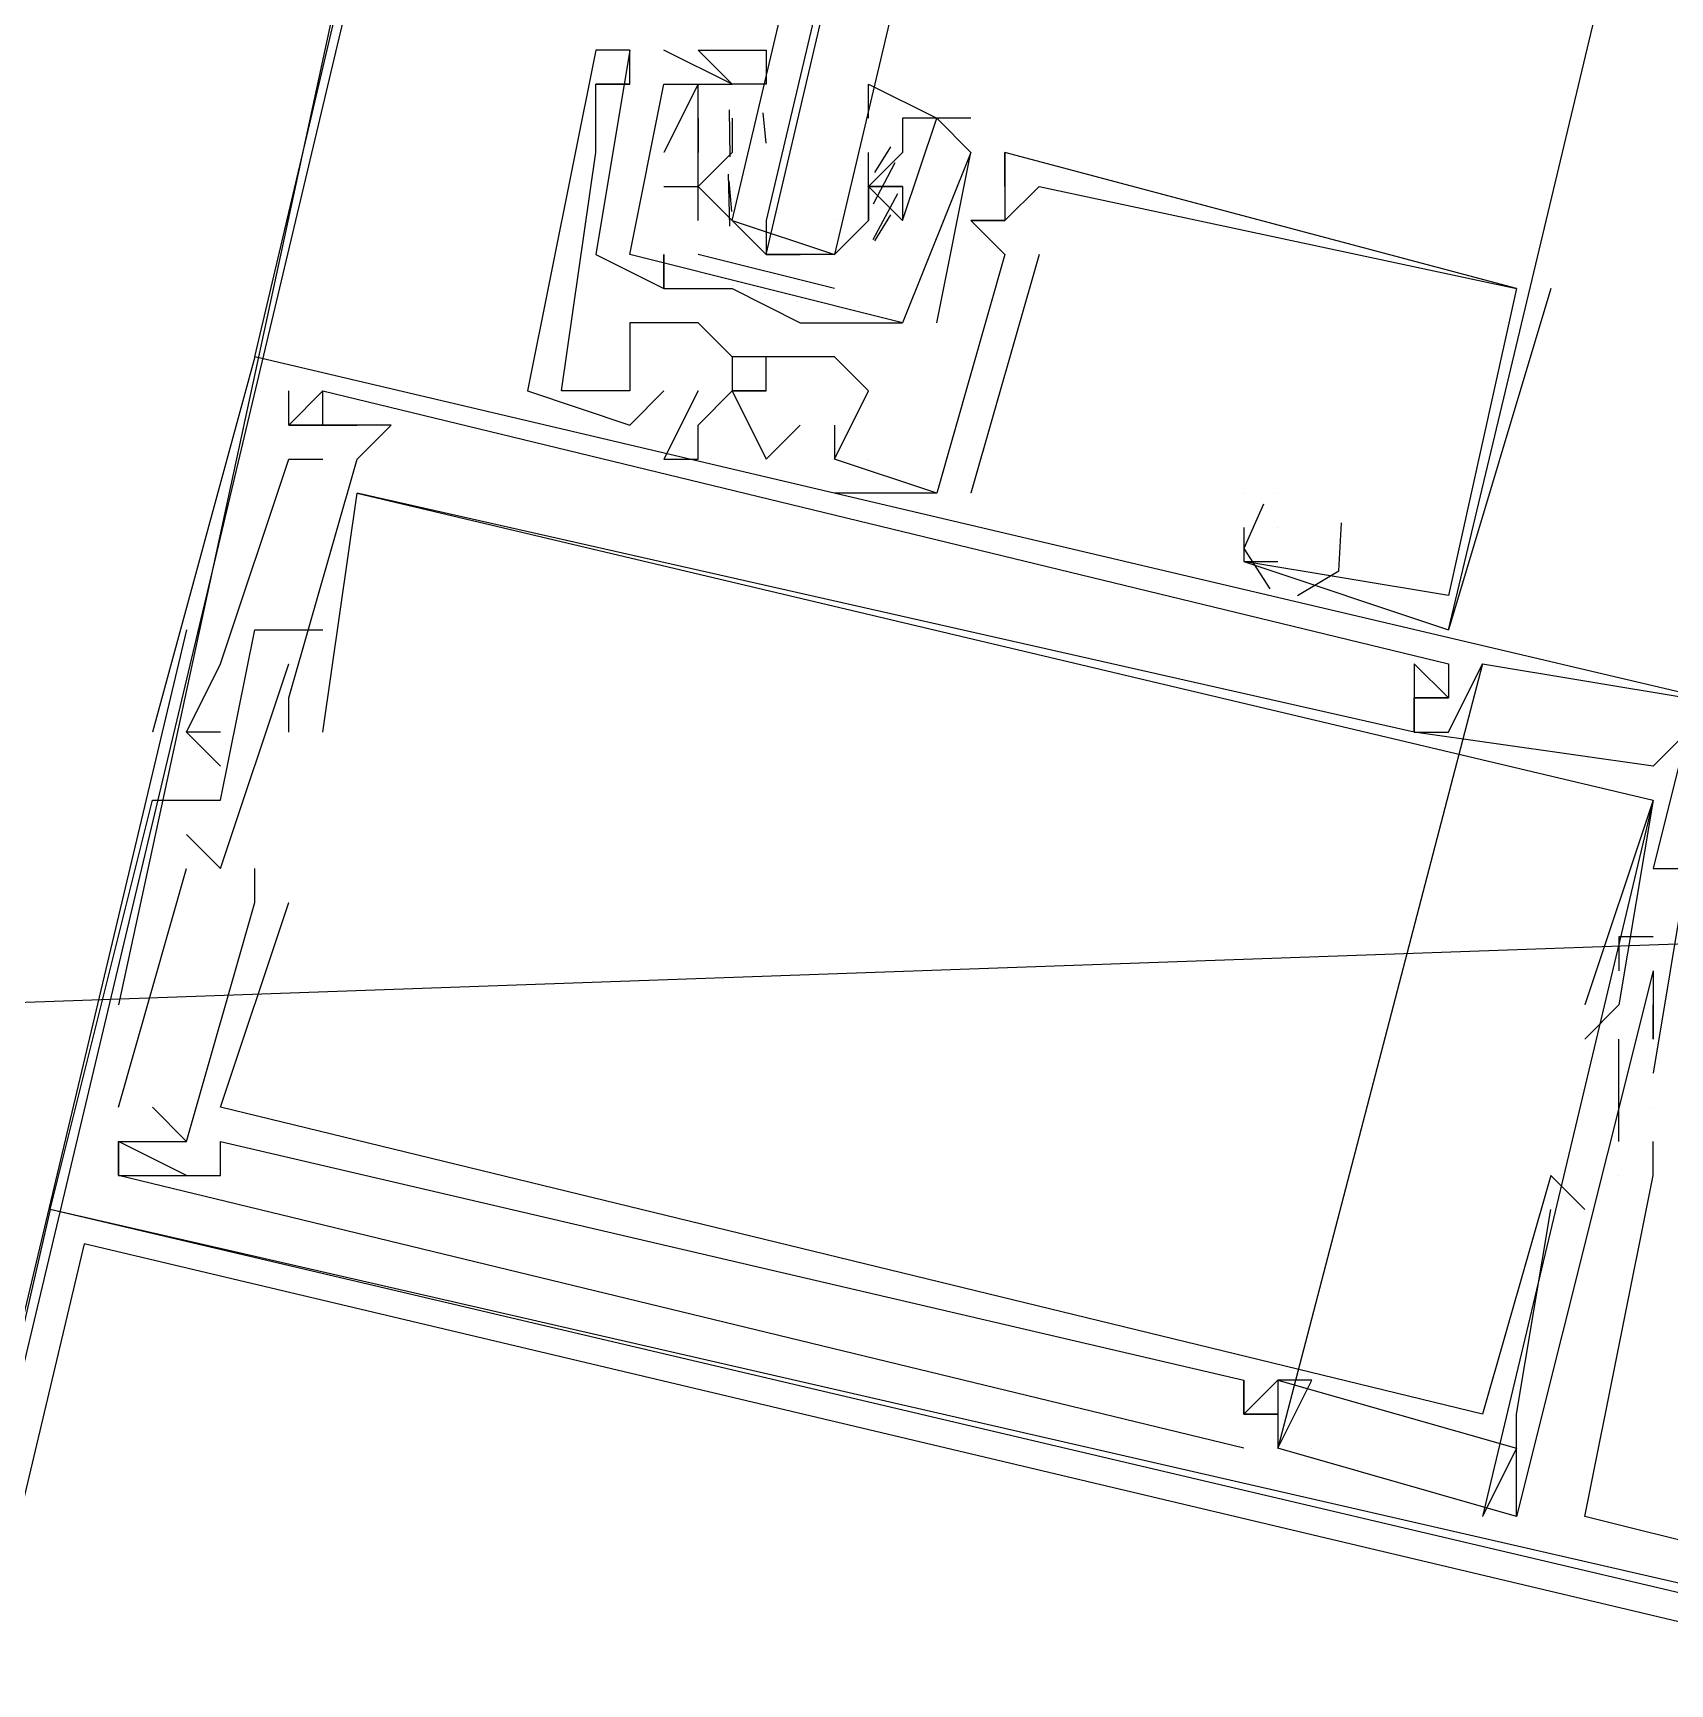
# Model space of a CAD drawing. Header units: feet. Extents: x -84 to 198, y -22 to 181.
# Drawn here: x 117.473 to 118.113, y 76.112 to 76.758 of the extents above; entities that cross this region are included whole.
import ezdxf

# ---------------------------------------------------------------- set-up
doc = ezdxf.new("R2010")
doc.units = ezdxf.units.FT
doc.layers.add('A-AREA-UNIDAD', color=30, linetype='CONTINUOUS')
doc.layers.add('A-LINEA', color=7, linetype='CONTINUOUS')

msp = doc.modelspace()

# ---------------------------------------------------------------- linework, layer by layer
at = {"layer": 'A-AREA-UNIDAD'}
msp.add_lwpolyline([(66.752, 88.3733), (101.088, 80.2133), (101.2, 80.6933), (102.208, 80.6933), (104.608, 80.0889), (104.672, 79.36), (117.312, 76.3733), (118.32, 76.4089), (118.48, 75.9289), (129.568, 73.3689), (129.68, 73.12), (130.56, 76.0889), (131.968, 79.2889), (133.76, 82.2933), (136.4, 85.5289)], dxfattribs=at)
at = {"layer": 'A-LINEA'}
for p, q in [((117.56, 76.6311), (119.2, 83.5778)), ((117.24, 75.2711), (117.76, 77.4578)), ((117.6133, 76.8711), (117.5067, 76.3778)), ((117.7067, 76.7511), (117.6933, 76.6711)), ((117.6933, 76.7511), (117.6933, 76.7511)), ((117.7067, 76.7511), (117.6933, 76.6711)), ((117.6933, 76.7511), (117.6933, 76.7511)), ((117.6933, 76.7511), (117.6933, 76.7511)), ((117.7067, 76.7511), (117.7067, 76.7511)), ((117.7067, 76.7511), (117.7067, 76.7511)), ((117.7067, 76.7511), (117.7067, 76.7511)), ((117.7067, 76.7511), (117.7067, 76.7511)), ((117.7067, 76.7511), (117.7067, 76.7511)), ((117.7467, 76.7378), (117.72, 76.7511)), ((117.72, 76.7511), (117.72, 76.7511)), ((117.7467, 76.7378), (117.72, 76.7511)), ((117.72, 76.7511), (117.72, 76.7511)), ((117.6933, 76.7378), (117.6933, 76.7378)), ((117.6933, 76.7378), (117.6933, 76.7378)), ((117.6933, 76.7378), (117.6933, 76.7378)), ((117.6933, 76.7378), (117.6933, 76.7378)), ((117.6933, 76.7378), (117.6933, 76.7378)), ((117.6933, 76.7378), (117.6933, 76.7378)), ((117.7067, 76.7378), (117.7067, 76.7378)), ((117.7067, 76.7378), (117.7067, 76.7378)), ((117.7067, 76.7378), (117.7067, 76.7378)), ((117.7067, 76.7378), (117.7067, 76.7378)), ((117.7067, 76.7378), (117.7067, 76.7378)), ((117.7067, 76.7378), (117.7067, 76.7378)), ((117.72, 76.7378), (117.72, 76.7378)), ((117.72, 76.7378), (117.72, 76.7378)), ((117.72, 76.7378), (117.72, 76.7378)), ((117.72, 76.7378), (117.72, 76.7378)), ((117.7333, 76.7378), (117.7333, 76.7378)), ((117.7333, 76.7378), (117.7333, 76.7378)), ((117.7467, 76.7378), (117.7467, 76.7378)), ((117.7467, 76.7378), (117.7467, 76.7378)), ((117.6933, 76.7244), (117.6933, 76.7244)), ((117.6933, 76.7244), (117.6933, 76.7244)), ((117.6933, 76.7244), (117.6933, 76.7244)), ((117.7333, 76.7244), (117.7333, 76.7244)), ((117.7333, 76.7244), (117.7333, 76.7244)), ((117.7333, 76.7244), (117.7333, 76.7244)), ((117.7333, 76.7244), (117.7333, 76.7244)), ((117.7459, 76.7094), (117.7456, 76.7277)), ((117.7467, 76.7244), (117.7467, 76.7244)), ((117.7467, 76.7244), (117.7467, 76.7111)), ((117.7467, 76.7244), (117.7467, 76.7244)), ((117.7599, 76.7147), (117.7588, 76.7265)), ((117.84, 76.7244), (117.8133, 76.7244)), ((117.8133, 76.7244), (117.8133, 76.7244)), ((117.84, 76.7244), (117.8133, 76.7244)), ((117.8133, 76.7244), (117.8133, 76.7244)), ((117.8267, 76.7244), (117.8267, 76.7244)), ((117.8267, 76.7244), (117.8267, 76.7244)), ((117.84, 76.7244), (117.84, 76.7244)), ((117.84, 76.7244), (117.84, 76.7244)), ((117.6933, 76.7111), (117.6933, 76.7111)), ((117.6933, 76.7111), (117.6933, 76.7111)), ((117.6933, 76.7111), (117.6933, 76.7111)), ((117.72, 76.7111), (117.72, 76.7111)), ((117.72, 76.7111), (117.72, 76.7111)), ((117.7333, 76.7111), (117.7333, 76.7111)), ((117.7333, 76.7111), (117.7333, 76.7111)), ((117.7333, 76.7111), (117.7333, 76.7111)), ((117.7333, 76.7111), (117.7333, 76.7111)), ((117.7333, 76.7111), (117.7333, 76.7111)), ((117.7333, 76.7111), (117.7333, 76.7111)), ((117.7467, 76.7111), (117.7467, 76.7111)), ((117.8, 76.7111), (117.8, 76.7111)), ((117.8, 76.6978), (117.8, 76.7111)), ((117.8, 76.7111), (117.8, 76.7111)), ((117.8, 76.7111), (117.8, 76.7111)), ((117.8085, 76.7133), (117.8023, 76.7032)), ((117.8133, 76.7111), (117.8133, 76.7111)), ((117.8133, 76.7111), (117.8133, 76.7111)), ((117.8267, 76.6444), (117.84, 76.7111)), ((117.8267, 76.6444), (117.84, 76.7111)), ((117.84, 76.7111), (117.84, 76.7111)), ((117.84, 76.7111), (117.84, 76.7111)), ((117.84, 76.7111), (117.84, 76.7111)), ((117.84, 76.7111), (117.84, 76.7111)), ((117.8533, 76.7111), (117.8533, 76.7111)), ((117.8533, 76.7111), (117.8533, 76.7111)), ((117.8533, 76.7111), (117.8533, 76.7111)), ((117.8533, 76.7111), (117.8533, 76.7111)), ((117.8533, 76.7111), (117.8533, 76.7111)), ((117.8533, 76.7111), (117.8533, 76.7111)), ((117.8103, 76.707), (117.8018, 76.6908)), ((117.72, 76.6978), (117.7333, 76.6978)), ((117.72, 76.6978), (117.72, 76.6978)), ((117.72, 76.6978), (117.7333, 76.6978)), ((117.72, 76.6978), (117.72, 76.6978)), ((117.7333, 76.6978), (117.7333, 76.6978)), ((117.7333, 76.6978), (117.7333, 76.6978)), ((117.7458, 76.6822), (117.7452, 76.7026)), ((117.7465, 76.688), (117.7455, 76.6999)), ((117.7467, 76.6978), (117.7467, 76.6978)), ((117.8, 76.6978), (117.8, 76.6978)), ((117.8, 76.6978), (117.8, 76.6978)), ((117.8, 76.6978), (117.8, 76.6978)), ((117.8, 76.6978), (117.8, 76.6978)), ((117.8133, 76.6978), (117.8133, 76.6978)), ((117.8133, 76.6978), (117.8133, 76.6978)), ((117.8533, 76.6978), (117.8533, 76.6978)), ((117.8533, 76.6978), (117.8533, 76.6978)), ((117.8533, 76.6978), (117.8533, 76.6978)), ((117.8667, 76.6978), (117.8667, 76.6978)), ((117.8667, 76.6978), (117.8667, 76.6978)), ((117.8667, 76.6978), (117.8667, 76.6978)), ((117.8113, 76.6949), (117.8017, 76.6769)), ((117.7467, 76.6844), (117.7467, 76.6844)), ((117.7867, 76.6844), (117.7867, 76.6844)), ((117.8, 76.6844), (117.8, 76.6844)), ((117.8, 76.6844), (117.8, 76.6844)), ((117.8085, 76.6867), (117.8023, 76.6765)), ((117.8133, 76.6844), (117.8133, 76.6844)), ((117.8133, 76.6844), (117.8133, 76.6844)), ((117.8133, 76.6844), (117.8133, 76.6844)), ((117.8133, 76.6844), (117.8133, 76.6844)), ((117.84, 76.6844), (117.84, 76.6844)), ((117.84, 76.6844), (117.84, 76.6844)), ((117.84, 76.6844), (117.84, 76.6844)), ((117.84, 76.6844), (117.84, 76.6844)), ((117.84, 76.6844), (117.84, 76.6844)), ((117.84, 76.6844), (117.84, 76.6844)), ((117.8533, 76.6844), (117.8533, 76.6844)), ((117.8533, 76.6844), (117.8533, 76.6844)), ((117.8533, 76.6844), (117.8533, 76.6844)), ((117.8533, 76.6844), (117.8533, 76.6844)), ((117.8533, 76.6844), (117.8533, 76.6844)), ((117.8533, 76.6844), (117.8533, 76.6844)), ((117.8533, 76.6844), (117.8533, 76.6844)), ((117.8533, 76.6844), (117.8533, 76.6844)), ((117.8533, 76.6844), (117.8533, 76.6844)), ((117.6933, 76.6711), (117.6933, 76.6711)), ((117.6933, 76.6711), (117.6933, 76.6711)), ((117.7067, 76.6711), (117.7067, 76.6711)), ((117.7067, 76.6711), (117.7067, 76.6711)), ((117.7067, 76.6711), (117.7067, 76.6711)), ((117.7067, 76.6711), (117.7067, 76.6711)), ((117.72, 76.6711), (117.72, 76.6711)), ((117.72, 76.6711), (117.72, 76.6711)), ((117.7867, 76.6578), (117.7333, 76.6711)), ((117.76, 76.6711), (117.7733, 76.6711)), ((117.8667, 76.6711), (117.84, 76.5778)), ((117.8667, 76.6711), (117.84, 76.5778)), ((117.8667, 76.6711), (117.84, 76.5778)), ((117.8533, 76.6711), (117.8533, 76.6711)), ((117.8533, 76.6711), (117.8533, 76.6711)), ((117.8533, 76.6711), (117.8533, 76.6711)), ((117.8533, 76.6711), (117.8533, 76.6711)), ((117.8533, 76.6711), (117.8533, 76.6711)), ((117.8533, 76.6711), (117.8533, 76.6711)), ((117.8667, 76.6711), (117.8667, 76.6711)), ((117.8667, 76.6711), (117.8667, 76.6711)), ((117.8667, 76.6711), (117.8667, 76.6711)), ((117.72, 76.6578), (117.72, 76.6578)), ((117.72, 76.6578), (117.72, 76.6578)), ((117.72, 76.6578), (117.72, 76.6578)), ((117.72, 76.6578), (117.72, 76.6578)), ((117.7333, 76.6578), (117.7333, 76.6578)), ((117.7333, 76.6578), (117.7333, 76.6578)), ((117.7467, 76.6578), (117.7467, 76.6578)), ((117.7467, 76.6578), (117.7467, 76.6578)), ((118.0667, 76.6578), (118.0267, 76.5244)), ((118.0667, 76.6578), (118.0267, 76.5244)), ((118.0667, 76.6578), (118.0267, 76.5244)), ((118.0533, 76.6578), (118.0533, 76.6578)), ((118.0533, 76.6578), (118.0533, 76.6578)), ((118.0533, 76.6578), (118.0533, 76.6578)), ((118.0533, 76.6578), (118.0533, 76.6578)), ((118.0533, 76.6578), (118.0533, 76.6578)), ((118.0533, 76.6578), (118.0533, 76.6578)), ((118.0667, 76.6578), (118.0667, 76.6578)), ((118.0667, 76.6578), (118.0667, 76.6578)), ((118.0667, 76.6578), (118.0667, 76.6578)), ((117.7067, 76.6444), (117.7067, 76.6444)), ((117.7067, 76.6444), (117.7067, 76.6444)), ((117.7067, 76.6444), (117.7067, 76.6444)), ((117.72, 76.6444), (117.72, 76.6444)), ((117.72, 76.6444), (117.72, 76.6444)), ((117.72, 76.6444), (117.72, 76.6444)), ((117.7333, 76.6444), (117.7333, 76.6444)), ((117.7333, 76.6444), (117.7333, 76.6444)), ((117.7333, 76.6444), (117.7333, 76.6444)), ((117.7733, 76.6444), (117.7733, 76.6444)), ((117.7733, 76.6444), (117.7733, 76.6444)), ((117.8, 76.6444), (117.8, 76.6444)), ((117.8, 76.6444), (117.8, 76.6444)), ((117.8133, 76.6444), (117.8133, 76.6444)), ((117.8133, 76.6444), (117.8133, 76.6444)), ((117.8267, 76.6444), (117.8267, 76.6444)), ((117.8267, 76.6444), (117.8267, 76.6444)), ((117.56, 76.6311), (117.56, 76.6311)), ((117.56, 76.6311), (117.56, 76.6311)), ((117.56, 76.6311), (117.56, 76.6311)), ((117.7467, 76.6311), (117.7467, 76.6311)), ((117.7467, 76.6311), (117.7467, 76.6311)), ((117.7467, 76.6311), (117.7467, 76.6311)), ((117.76, 76.6311), (117.76, 76.6311)), ((117.76, 76.6311), (117.76, 76.6311)), ((117.76, 76.6311), (117.76, 76.6311)), ((117.7733, 76.6311), (117.7733, 76.6311)), ((117.7733, 76.6311), (117.7733, 76.6311)), ((117.7733, 76.6311), (117.7733, 76.6311)), ((117.7867, 76.6311), (117.7867, 76.6311)), ((117.7867, 76.6311), (117.7867, 76.6311)), ((117.7867, 76.6311), (117.7867, 76.6311)), ((117.5867, 76.6178), (117.5867, 76.6178)), ((117.5867, 76.6178), (117.5867, 76.6178)), ((117.5867, 76.6178), (117.5867, 76.6178)), ((117.5867, 76.6178), (117.5867, 76.6178)), ((117.5867, 76.6178), (117.5867, 76.6178)), ((117.5867, 76.6178), (117.5867, 76.6178)), ((117.6667, 76.6178), (117.6667, 76.6178)), ((117.6667, 76.6178), (117.6667, 76.6178)), ((117.6667, 76.6178), (117.6667, 76.6178)), ((117.68, 76.6178), (117.68, 76.6178)), ((117.68, 76.6178), (117.68, 76.6178)), ((117.68, 76.6178), (117.68, 76.6178)), ((117.7067, 76.6178), (117.7067, 76.6178)), ((117.7067, 76.6178), (117.7067, 76.6178)), ((117.7067, 76.6178), (117.7067, 76.6178)), ((117.7067, 76.6178), (117.7067, 76.6178)), ((117.7067, 76.6178), (117.7067, 76.6178)), ((117.7067, 76.6178), (117.7067, 76.6178)), ((117.72, 76.6178), (117.72, 76.6178)), ((117.72, 76.6178), (117.72, 76.6178)), ((117.72, 76.6178), (117.72, 76.6178)), ((117.7333, 76.6178), (117.7333, 76.6178)), ((117.7333, 76.6178), (117.7333, 76.6178)), ((117.7333, 76.6178), (117.7333, 76.6178)), ((117.7467, 76.6178), (117.7467, 76.6178)), ((117.7467, 76.6178), (117.7467, 76.6178)), ((117.7467, 76.6178), (117.7467, 76.6178)), ((117.8, 76.6178), (117.8, 76.6178)), ((117.8, 76.6178), (117.8, 76.6178)), ((117.8, 76.6178), (117.8, 76.6178)), ((117.5733, 76.6044), (117.5733, 76.6044)), ((117.5733, 76.6044), (117.5733, 76.6044)), ((117.5733, 76.6044), (117.5733, 76.6044)), ((117.5733, 76.6044), (117.5733, 76.6044)), ((117.5733, 76.6044), (117.5733, 76.6044)), ((117.5733, 76.6044), (117.5733, 76.6044)), ((117.5867, 76.6044), (117.5867, 76.6044)), ((117.5867, 76.6044), (117.5867, 76.6044)), ((117.5867, 76.6044), (117.5867, 76.6044)), ((117.5867, 76.6044), (117.5867, 76.6044)), ((117.5867, 76.6044), (117.5867, 76.6044)), ((117.5867, 76.6044), (117.5867, 76.6044)), ((117.6, 76.6044), (117.6, 76.6044)), ((117.6, 76.6044), (117.6, 76.6044)), ((117.6, 76.6044), (117.6, 76.6044)), ((117.6133, 76.6044), (117.6133, 76.6044)), ((117.6133, 76.6044), (117.6133, 76.6044)), ((117.6133, 76.6044), (117.6133, 76.6044)), ((117.7067, 76.6044), (117.7067, 76.6044)), ((117.7067, 76.6044), (117.7067, 76.6044)), ((117.7067, 76.6044), (117.7067, 76.6044)), ((117.7333, 76.6044), (117.7333, 76.6044)), ((117.7333, 76.6044), (117.7333, 76.6044)), ((117.7333, 76.6044), (117.7333, 76.6044)), ((117.7733, 76.6044), (117.7733, 76.6044)), ((117.7733, 76.6044), (117.7733, 76.6044)), ((117.7733, 76.6044), (117.7733, 76.6044)), ((117.7867, 76.6044), (117.7867, 76.6044)), ((117.7867, 76.6044), (117.7867, 76.6044)), ((117.7867, 76.6044), (117.7867, 76.6044)), ((117.5733, 76.5911), (117.5733, 76.5911)), ((117.5733, 76.5911), (117.5733, 76.5911)), ((117.5733, 76.5911), (117.5733, 76.5911)), ((117.5867, 76.5911), (117.5867, 76.5911)), ((117.5867, 76.5911), (117.5867, 76.5911)), ((117.5867, 76.5911), (117.5867, 76.5911)), ((117.6, 76.5911), (117.6, 76.5911)), ((117.6, 76.5911), (117.6, 76.5911)), ((117.6, 76.5911), (117.6, 76.5911)), ((117.6, 76.5911), (117.6, 76.5911)), ((117.6, 76.5911), (117.6, 76.5911)), ((117.6, 76.5911), (117.6, 76.5911)), ((117.72, 76.5911), (117.72, 76.5911)), ((117.72, 76.5911), (117.72, 76.5911)), ((117.72, 76.5911), (117.72, 76.5911)), ((117.7333, 76.5911), (117.7333, 76.5911)), ((117.7333, 76.5911), (117.7333, 76.5911)), ((117.7333, 76.5911), (117.7333, 76.5911)), ((117.76, 76.5911), (117.76, 76.5911)), ((117.76, 76.5911), (117.76, 76.5911)), ((117.76, 76.5911), (117.76, 76.5911)), ((117.7867, 76.5911), (117.7867, 76.5911)), ((117.7867, 76.5911), (117.7867, 76.5911)), ((117.7867, 76.5911), (117.7867, 76.5911)), ((117.7867, 76.5911), (117.7867, 76.5911)), ((117.7867, 76.5911), (117.7867, 76.5911)), ((117.7867, 76.5911), (117.7867, 76.5911)), ((117.8, 76.5911), (117.8, 76.5911)), ((117.8, 76.5911), (117.8, 76.5911)), ((117.8, 76.5911), (117.8, 76.5911)), ((117.6, 76.5778), (117.6, 76.5778)), ((117.6, 76.5778), (117.6, 76.5778)), ((117.6, 76.5778), (117.6, 76.5778)), ((117.6, 76.5778), (117.6, 76.5778)), ((117.6, 76.5778), (117.6, 76.5778)), ((117.6, 76.5778), (117.6, 76.5778)), ((117.7867, 76.5778), (117.7867, 76.5778)), ((117.7867, 76.5778), (117.7867, 76.5778)), ((117.7867, 76.5778), (117.7867, 76.5778)), ((117.8267, 76.5778), (117.8267, 76.5778)), ((117.8267, 76.5778), (117.8267, 76.5778)), ((117.8267, 76.5778), (117.8267, 76.5778)), ((117.8267, 76.5778), (117.8267, 76.5778)), ((117.8267, 76.5778), (117.8267, 76.5778)), ((117.8267, 76.5778), (117.8267, 76.5778)), ((117.84, 76.5778), (117.84, 76.5778)), ((117.84, 76.5778), (117.84, 76.5778)), ((117.84, 76.5778), (117.84, 76.5778)), ((117.9467, 76.5778), (117.9467, 76.5778)), ((117.9467, 76.5778), (117.9467, 76.5778)), ((117.9467, 76.5778), (117.9467, 76.5778)), ((117.9467, 76.5778), (117.9467, 76.5778)), ((117.9467, 76.5778), (117.9467, 76.5778)), ((117.9467, 76.5778), (117.9467, 76.5778)), ((117.96, 76.5778), (117.96, 76.5778)), ((117.96, 76.5778), (117.96, 76.5778)), ((117.96, 76.5778), (117.96, 76.5778)), ((117.96, 76.5778), (117.96, 76.5778)), ((117.96, 76.5778), (117.96, 76.5778)), ((117.96, 76.5778), (117.96, 76.5778)), ((117.9467, 76.5644), (117.9467, 76.5644)), ((117.9467, 76.5644), (117.9467, 76.5644)), ((117.9467, 76.5644), (117.9467, 76.5644)), ((117.96, 76.5644), (117.96, 76.5644)), ((117.96, 76.5644), (117.96, 76.5644)), ((117.96, 76.5644), (117.96, 76.5644)), ((117.9467, 76.5511), (117.9467, 76.5511)), ((117.9467, 76.5511), (117.9467, 76.5511)), ((117.9467, 76.5511), (117.9467, 76.5511)), ((117.9467, 76.5511), (117.9467, 76.5511)), ((117.9467, 76.5511), (117.9467, 76.5511)), ((117.9467, 76.5511), (117.9467, 76.5511)), ((117.96, 76.5511), (117.96, 76.5511)), ((117.96, 76.5511), (117.96, 76.5511)), ((117.96, 76.5511), (117.96, 76.5511)), ((118.0267, 76.5378), (118.0267, 76.5378)), ((118.0267, 76.5378), (118.0267, 76.5378)), ((118.0267, 76.5378), (118.0267, 76.5378)), ((118.0267, 76.5378), (118.0267, 76.5378)), ((118.0267, 76.5378), (118.0267, 76.5378)), ((118.0267, 76.5378), (118.0267, 76.5378)), ((117.5333, 76.5244), (117.0133, 74.3378)), ((117.56, 76.5244), (117.56, 76.5244)), ((117.56, 76.5244), (117.56, 76.5244)), ((117.56, 76.5244), (117.56, 76.5244)), ((117.5733, 76.5244), (117.5733, 76.5244)), ((117.5733, 76.5244), (117.5733, 76.5244)), ((117.5733, 76.5244), (117.5733, 76.5244)), ((117.5733, 76.5244), (117.5733, 76.5244)), ((117.5733, 76.5244), (117.5733, 76.5244)), ((117.5733, 76.5244), (117.5733, 76.5244)), ((117.5867, 76.5244), (117.5867, 76.5244)), ((117.5867, 76.5244), (117.5867, 76.5244)), ((117.5867, 76.5244), (117.5867, 76.5244)), ((118.0267, 76.5244), (118.0267, 76.5244)), ((118.0267, 76.5244), (118.0267, 76.5244)), ((118.0267, 76.5244), (118.0267, 76.5244)), ((118.0267, 76.5244), (118.0267, 76.5244)), ((118.0267, 76.5244), (118.0267, 76.5244)), ((118.0267, 76.5244), (118.0267, 76.5244)), ((117.5467, 76.5111), (117.5467, 76.5111)), ((117.5467, 76.5111), (117.5467, 76.5111)), ((117.5467, 76.5111), (117.5467, 76.5111)), ((117.5733, 76.5111), (117.5733, 76.5111)), ((117.5733, 76.5111), (117.5733, 76.5111)), ((117.5733, 76.5111), (117.5733, 76.5111)), ((118.04, 76.5111), (117.96, 76.2044)), ((118.04, 76.5111), (117.96, 76.2044)), ((118.04, 76.5111), (117.96, 76.2044)), ((118.0133, 76.5111), (118.0133, 76.5111)), ((118.0133, 76.5111), (118.0133, 76.5111)), ((118.0133, 76.5111), (118.0133, 76.5111)), ((118.0267, 76.5111), (118.0267, 76.5111)), ((118.0267, 76.5111), (118.0267, 76.5111)), ((118.0267, 76.5111), (118.0267, 76.5111)), ((118.04, 76.5111), (118.04, 76.5111)), ((118.04, 76.5111), (118.04, 76.5111)), ((118.04, 76.5111), (118.04, 76.5111)), ((117.5733, 76.4978), (117.5733, 76.4978)), ((117.5733, 76.4978), (117.5733, 76.4978)), ((117.5733, 76.4978), (117.5733, 76.4978)), ((118.0133, 76.4978), (118.0133, 76.4978)), ((118.0133, 76.4978), (118.0133, 76.4978)), ((118.0133, 76.4978), (118.0133, 76.4978)), ((118.0133, 76.4978), (118.0133, 76.4978)), ((118.0133, 76.4978), (118.0133, 76.4978)), ((118.0133, 76.4978), (118.0133, 76.4978)), ((118.0267, 76.4978), (118.0267, 76.4978)), ((118.0267, 76.4978), (118.0267, 76.4978)), ((118.0267, 76.4978), (118.0267, 76.4978)), ((118.0267, 76.4978), (118.0267, 76.4978)), ((118.0267, 76.4978), (118.0267, 76.4978)), ((118.0267, 76.4978), (118.0267, 76.4978)), ((117.52, 76.4844), (117.52, 76.4844)), ((117.52, 76.4844), (117.52, 76.4844)), ((117.52, 76.4844), (117.52, 76.4844)), ((117.5333, 76.4844), (117.5467, 76.4711)), ((117.5333, 76.4844), (117.5333, 76.4844)), ((117.5333, 76.4844), (117.5333, 76.4844)), ((117.5333, 76.4844), (117.5467, 76.4711)), ((117.5333, 76.4844), (117.5333, 76.4844)), ((117.5333, 76.4844), (117.5333, 76.4844)), ((117.5333, 76.4844), (117.5467, 76.4711)), ((117.5333, 76.4844), (117.5333, 76.4844)), ((117.5333, 76.4844), (117.5333, 76.4844)), ((117.5467, 76.4844), (117.5467, 76.4844)), ((117.5467, 76.4844), (117.5467, 76.4844)), ((117.5467, 76.4844), (117.5467, 76.4844)), ((117.5733, 76.4844), (117.5733, 76.4844)), ((117.5733, 76.4844), (117.5733, 76.4844)), ((117.5733, 76.4844), (117.5733, 76.4844)), ((117.5867, 76.4844), (117.5867, 76.4844)), ((117.5867, 76.4844), (117.5867, 76.4844)), ((117.5867, 76.4844), (117.5867, 76.4844)), ((118.0133, 76.4844), (118.0133, 76.4844)), ((118.0133, 76.4844), (118.0133, 76.4844)), ((118.0133, 76.4844), (118.0133, 76.4844)), ((118.0133, 76.4844), (118.0133, 76.4844)), ((118.0133, 76.4844), (118.0133, 76.4844)), ((118.0133, 76.4844), (118.0133, 76.4844)), ((118.0133, 76.4844), (118.0133, 76.4844)), ((118.0133, 76.4844), (118.0133, 76.4844)), ((118.0133, 76.4844), (118.0133, 76.4844)), ((118.0267, 76.4844), (118.0267, 76.4844)), ((118.0267, 76.4844), (118.0267, 76.4844)), ((118.0267, 76.4844), (118.0267, 76.4844)), ((117.5467, 76.4711), (117.5467, 76.4711)), ((117.5467, 76.4711), (117.5467, 76.4711)), ((117.5467, 76.4711), (117.5467, 76.4711)), ((118.1067, 76.4711), (118.1067, 76.4711)), ((118.1067, 76.4711), (118.1067, 76.4711)), ((118.1067, 76.4711), (118.1067, 76.4711)), ((117.52, 76.4578), (117.52, 76.4578)), ((117.52, 76.4578), (117.52, 76.4578)), ((117.52, 76.4578), (117.52, 76.4578)), ((117.5467, 76.4578), (117.5467, 76.4578)), ((117.5467, 76.4578), (117.5467, 76.4578)), ((117.5467, 76.4578), (117.5467, 76.4578)), ((118.1067, 76.4578), (118.04, 76.1778)), ((118.1067, 76.4578), (118.04, 76.1778)), ((118.1067, 76.4578), (118.04, 76.1778)), ((118.1067, 76.4578), (118.1067, 76.4578)), ((118.1067, 76.4578), (118.1067, 76.4578)), ((118.1067, 76.4578), (118.1067, 76.4578)), ((118.1067, 76.4578), (118.1067, 76.4578)), ((118.1067, 76.4578), (118.1067, 76.4578)), ((118.1067, 76.4578), (118.1067, 76.4578)), ((117.5333, 76.4444), (117.5333, 76.4444)), ((117.5333, 76.4444), (117.5333, 76.4444)), ((117.5333, 76.4444), (117.5333, 76.4444)), ((117.5067, 76.3378), (117.5333, 76.4311)), ((117.5067, 76.3378), (117.5333, 76.4311)), ((117.5067, 76.3378), (117.5333, 76.4311)), ((117.5333, 76.4311), (117.5333, 76.4311)), ((117.5333, 76.4311), (117.5333, 76.4311)), ((117.5333, 76.4311), (117.5333, 76.4311)), ((117.5467, 76.4311), (117.5467, 76.4311)), ((117.5467, 76.4311), (117.5467, 76.4311)), ((117.5467, 76.4311), (117.5467, 76.4311)), ((117.56, 76.4311), (117.56, 76.4311)), ((117.56, 76.4311), (117.56, 76.4311)), ((117.56, 76.4311), (117.56, 76.4311)), ((118.12, 76.4311), (118.1067, 76.3511)), ((118.1067, 76.4311), (118.1067, 76.4311)), ((118.12, 76.4311), (118.1067, 76.3511)), ((118.1067, 76.4311), (118.1067, 76.4311)), ((118.12, 76.4311), (118.1067, 76.3511)), ((118.1067, 76.4311), (118.1067, 76.4311)), ((117.56, 76.4178), (117.56, 76.4178)), ((117.56, 76.4178), (117.56, 76.4178)), ((117.56, 76.4178), (117.56, 76.4178)), ((117.5733, 76.4178), (117.5733, 76.4178)), ((117.5733, 76.4178), (117.5733, 76.4178)), ((117.5733, 76.4178), (117.5733, 76.4178)), ((118.0933, 76.4044), (118.0933, 76.4044)), ((118.0933, 76.4044), (118.0933, 76.4044)), ((118.0933, 76.4044), (118.0933, 76.4044)), ((118.1067, 76.4044), (118.1067, 76.4044)), ((118.1067, 76.4044), (118.1067, 76.4044)), ((118.1067, 76.4044), (118.1067, 76.4044)), ((118.0933, 76.3911), (118.0933, 76.3911)), ((118.0933, 76.3911), (118.0933, 76.3911)), ((118.0933, 76.3911), (118.0933, 76.3911)), ((118.1067, 76.3911), (118.1067, 76.3911)), ((118.1067, 76.3911), (118.1067, 76.3911)), ((118.1067, 76.3911), (118.1067, 76.3911)), ((118.1067, 76.3911), (118.1067, 76.3911)), ((118.1067, 76.3911), (118.1067, 76.3911)), ((118.1067, 76.3911), (118.1067, 76.3911)), ((118.1067, 76.3911), (118.1067, 76.3911)), ((118.1067, 76.3911), (118.1067, 76.3911)), ((118.1067, 76.3911), (118.1067, 76.3911)), ((118.08, 76.3778), (118.08, 76.3778)), ((118.08, 76.3778), (118.08, 76.3778)), ((118.08, 76.3778), (118.08, 76.3778)), ((118.0933, 76.3778), (118.0933, 76.3778)), ((118.0933, 76.3778), (118.0933, 76.3778)), ((118.0933, 76.3778), (118.0933, 76.3778)), ((118.1067, 76.3778), (118.1067, 76.3778)), ((118.1067, 76.3778), (118.1067, 76.3778)), ((118.1067, 76.3778), (118.1067, 76.3778)), ((118.08, 76.3644), (118.08, 76.3644)), ((118.08, 76.3644), (118.08, 76.3644)), ((118.08, 76.3644), (118.08, 76.3644)), ((118.0933, 76.3244), (118.0933, 76.3644)), ((118.0933, 76.3644), (118.0933, 76.3644)), ((118.0933, 76.3244), (118.0933, 76.3644)), ((118.0933, 76.3644), (118.0933, 76.3644)), ((118.0933, 76.3244), (118.0933, 76.3644)), ((118.0933, 76.3644), (118.0933, 76.3644)), ((118.1067, 76.3644), (118.1067, 76.3644)), ((118.1067, 76.3644), (118.1067, 76.3644)), ((118.1067, 76.3644), (118.1067, 76.3644)), ((118.1067, 76.3644), (118.1067, 76.3644)), ((118.1067, 76.3644), (118.1067, 76.3644)), ((118.1067, 76.3644), (118.1067, 76.3644)), ((118.1067, 76.3511), (118.1067, 76.3511)), ((118.1067, 76.3511), (118.1067, 76.3511)), ((118.1067, 76.3511), (118.1067, 76.3511)), ((117.5067, 76.3378), (117.5067, 76.3378)), ((117.5067, 76.3378), (117.5067, 76.3378)), ((117.5067, 76.3378), (117.5067, 76.3378)), ((117.52, 76.3378), (117.52, 76.3378)), ((117.52, 76.3378), (117.52, 76.3378)), ((117.52, 76.3378), (117.52, 76.3378)), ((117.5467, 76.3378), (117.5467, 76.3378)), ((117.5467, 76.3378), (117.5467, 76.3378)), ((117.5467, 76.3378), (117.5467, 76.3378)), ((118.1067, 76.3378), (118.1067, 76.3378)), ((118.1067, 76.3378), (118.1067, 76.3378)), ((118.1067, 76.3378), (118.1067, 76.3378)), ((118.1067, 76.3378), (118.1067, 76.3378)), ((118.1067, 76.3378), (118.1067, 76.3378)), ((118.1067, 76.3378), (118.1067, 76.3378)), ((117.5067, 76.3244), (117.5067, 76.3244)), ((117.5067, 76.3244), (117.5067, 76.3244)), ((117.5067, 76.3244), (117.5067, 76.3244)), ((117.5067, 76.3244), (117.5067, 76.3244)), ((117.5067, 76.3244), (117.5067, 76.3244)), ((117.5067, 76.3244), (117.5067, 76.3244)), ((117.5333, 76.3244), (117.5333, 76.3244)), ((117.5333, 76.3244), (117.5333, 76.3244)), ((117.5333, 76.3244), (117.5333, 76.3244)), ((117.5333, 76.3244), (117.5333, 76.3244)), ((117.5333, 76.3244), (117.5333, 76.3244)), ((117.5333, 76.3244), (117.5333, 76.3244)), ((117.5467, 76.3244), (117.5467, 76.3244)), ((117.5467, 76.3244), (117.5467, 76.3244)), ((117.5467, 76.3244), (117.5467, 76.3244)), ((118.0933, 76.3244), (118.0933, 76.3244)), ((118.0933, 76.3244), (118.0933, 76.3244)), ((118.0933, 76.3244), (118.0933, 76.3244)), ((118.1067, 76.3244), (118.1067, 76.3244)), ((118.1067, 76.3244), (118.1067, 76.3244)), ((118.1067, 76.3244), (118.1067, 76.3244)), ((117.5067, 76.3111), (117.5067, 76.3111)), ((117.5067, 76.3111), (117.5067, 76.3111)), ((117.5067, 76.3111), (117.5067, 76.3111)), ((117.5067, 76.3111), (117.5067, 76.3111)), ((117.5067, 76.3111), (117.5067, 76.3111)), ((117.5067, 76.3111), (117.5067, 76.3111)), ((117.52, 76.3111), (117.52, 76.3111)), ((117.52, 76.3111), (117.52, 76.3111)), ((117.52, 76.3111), (117.52, 76.3111)), ((117.5333, 76.3111), (117.5333, 76.3111)), ((117.5333, 76.3111), (117.5333, 76.3111)), ((117.5333, 76.3111), (117.5333, 76.3111)), ((117.5467, 76.3111), (117.5467, 76.3111)), ((117.5467, 76.3111), (117.5467, 76.3111)), ((117.5467, 76.3111), (117.5467, 76.3111)), ((118.0667, 76.3111), (118.0667, 76.3111)), ((118.0667, 76.3111), (118.0667, 76.3111)), ((118.0667, 76.3111), (118.0667, 76.3111)), ((118.0933, 76.3111), (118.0933, 76.3111)), ((118.0933, 76.3111), (118.0933, 76.3111)), ((118.0933, 76.3111), (118.0933, 76.3111)), ((118.0933, 76.3111), (118.0933, 76.3111)), ((118.0933, 76.3111), (118.0933, 76.3111)), ((118.0933, 76.3111), (118.0933, 76.3111)), ((118.1067, 76.3111), (118.1067, 76.3111)), ((118.1067, 76.3111), (118.1067, 76.3111)), ((118.1067, 76.3111), (118.1067, 76.3111)), ((118.1067, 76.3111), (118.1067, 76.3111)), ((118.1067, 76.3111), (118.1067, 76.3111)), ((118.1067, 76.3111), (118.1067, 76.3111)), ((118.1067, 76.3111), (118.1067, 76.3111)), ((118.1067, 76.3111), (118.1067, 76.3111)), ((118.1067, 76.3111), (118.1067, 76.3111)), ((117.48, 76.2978), (117.48, 76.2978)), ((117.48, 76.2978), (117.48, 76.2978)), ((117.48, 76.2978), (117.48, 76.2978)), ((118.0667, 76.2978), (118.0667, 76.2978)), ((118.0667, 76.2978), (118.0667, 76.2978)), ((118.0667, 76.2978), (118.0667, 76.2978)), ((118.08, 76.2978), (118.08, 76.2978)), ((118.08, 76.2978), (118.08, 76.2978)), ((118.08, 76.2978), (118.08, 76.2978)), ((117.9467, 76.2311), (117.9467, 76.2311)), ((117.9467, 76.2311), (117.9467, 76.2311)), ((117.9467, 76.2311), (117.9467, 76.2311)), ((117.96, 76.2311), (117.96, 76.2311)), ((117.96, 76.2311), (117.96, 76.2311)), ((117.96, 76.2311), (117.96, 76.2311)), ((117.96, 76.2311), (117.96, 76.2311)), ((117.96, 76.2311), (117.96, 76.2311)), ((117.96, 76.2311), (117.96, 76.2311)), ((117.9733, 76.2311), (117.9733, 76.2311)), ((117.9733, 76.2311), (117.9733, 76.2311)), ((117.9733, 76.2311), (117.9733, 76.2311)), ((117.9467, 76.2178), (117.9467, 76.2178)), ((117.9467, 76.2178), (117.9467, 76.2178)), ((117.9467, 76.2178), (117.9467, 76.2178)), ((117.9467, 76.2178), (117.9467, 76.2178)), ((117.9467, 76.2178), (117.9467, 76.2178)), ((117.9467, 76.2178), (117.9467, 76.2178)), ((117.96, 76.2178), (117.96, 76.2178)), ((117.96, 76.2178), (117.96, 76.2178)), ((117.96, 76.2178), (117.96, 76.2178)), ((117.96, 76.2178), (117.96, 76.2178)), ((117.96, 76.2178), (117.96, 76.2178)), ((117.96, 76.2178), (117.96, 76.2178)), ((118.04, 76.2178), (118.04, 76.2178)), ((118.04, 76.2178), (118.04, 76.2178)), ((118.04, 76.2178), (118.04, 76.2178)), ((118.0533, 76.2178), (118.0533, 76.2178)), ((118.0533, 76.2178), (118.0533, 76.2178)), ((118.0533, 76.2178), (118.0533, 76.2178)), ((117.9467, 76.2044), (117.9467, 76.2044)), ((117.9467, 76.2044), (117.9467, 76.2044)), ((117.9467, 76.2044), (117.9467, 76.2044)), ((117.96, 76.2044), (117.96, 76.2044)), ((117.96, 76.2044), (117.96, 76.2044)), ((117.96, 76.2044), (117.96, 76.2044)), ((117.96, 76.2044), (117.96, 76.2044)), ((117.96, 76.2044), (117.96, 76.2044)), ((117.96, 76.2044), (117.96, 76.2044)), ((117.9733, 76.2044), (117.9733, 76.2044)), ((117.9733, 76.2044), (117.9733, 76.2044)), ((117.9733, 76.2044), (117.9733, 76.2044)), ((118.0533, 76.2044), (118.04, 76.1778)), ((118.0533, 76.2044), (118.04, 76.1778)), ((118.0533, 76.2044), (118.04, 76.1778)), ((118.0533, 76.2044), (118.0533, 76.2044)), ((118.0533, 76.2044), (118.0533, 76.2044)), ((118.0533, 76.2044), (118.0533, 76.2044)), ((118.04, 76.1778), (118.04, 76.1778)), ((118.04, 76.1778), (118.04, 76.1778)), ((118.04, 76.1778), (118.04, 76.1778)), ((118.0533, 76.1778), (118.0533, 76.1778)), ((118.0533, 76.1778), (118.0533, 76.1778)), ((118.0533, 76.1778), (118.0533, 76.1778)), ((118.0533, 76.1778), (118.0533, 76.1778)), ((118.0533, 76.1778), (118.0533, 76.1778)), ((118.0533, 76.1778), (118.0533, 76.1778)), ((118.08, 76.1778), (118.08, 76.1778)), ((118.08, 76.1778), (118.08, 76.1778)), ((118.08, 76.1778), (118.08, 76.1778))]:
    msp.add_line(p, q, dxfattribs=at)
for points in [[(118.0267, 76.5244), (118.4533, 78.3111), (118.8267, 79.8844)], [(118.1867, 78.3644), (117.7867, 76.6711), (117.7733, 76.6711), (117.76, 76.6711), (118.16, 78.3778), (117.76, 76.6844), (117.76, 76.6711), (117.7467, 76.6844), (118.1467, 78.3778)], [(117.7867, 76.5911), (117.8, 76.6178), (117.7867, 76.6311), (117.7733, 76.6311), (117.76, 76.6311), (117.7467, 76.6311), (117.7333, 76.6444), (117.72, 76.6444), (117.7067, 76.6444), (117.7067, 76.6178), (117.68, 76.6178), (117.6933, 76.7111), (117.6933, 76.7244), (117.6933, 76.7378), (117.7067, 76.7378), (117.6933, 76.7378), (117.7067, 76.7378), (117.7067, 76.7511), (117.6933, 76.7511), (117.6667, 76.6178), (117.6667, 76.6178), (117.7067, 76.6044)], [(117.7867, 76.5911), (117.8, 76.6178), (117.7867, 76.6311), (117.7733, 76.6311), (117.76, 76.6311), (117.7467, 76.6311), (117.7333, 76.6444), (117.72, 76.6444), (117.7067, 76.6444), (117.7067, 76.6178), (117.68, 76.6178), (117.6933, 76.7111), (117.6933, 76.7244), (117.6933, 76.7378), (117.7067, 76.7378), (117.6933, 76.7378), (117.7067, 76.7378), (117.7067, 76.7511), (117.6933, 76.7511), (117.6667, 76.6178), (117.6667, 76.6178), (117.7067, 76.6044)], [(117.7867, 76.5911), (117.8, 76.6178), (117.7867, 76.6311), (117.7733, 76.6311), (117.76, 76.6311), (117.7467, 76.6311), (117.7333, 76.6444), (117.72, 76.6444), (117.7067, 76.6444), (117.7067, 76.6178), (117.68, 76.6178), (117.6933, 76.7111), (117.6933, 76.7244), (117.6933, 76.7378), (117.7067, 76.7378), (117.6933, 76.7378), (117.7067, 76.7378), (117.7067, 76.7511), (117.6933, 76.7511), (117.6667, 76.6178), (117.6667, 76.6178), (117.7067, 76.6044)], [(117.7333, 76.6844), (117.7333, 76.6978), (117.7333, 76.7111), (117.7333, 76.7244), (117.7333, 76.7378), (117.7467, 76.7378), (117.7333, 76.7511), (117.76, 76.7511), (117.76, 76.7378), (117.7467, 76.7378)], [(117.8133, 76.6444), (117.7067, 76.6711), (117.72, 76.7378), (117.7333, 76.7378), (117.72, 76.7111)], [(117.8133, 76.6444), (117.7067, 76.6711), (117.72, 76.7378), (117.7333, 76.7378), (117.72, 76.7111)], [(117.8, 76.7244), (117.8, 76.7378), (117.8267, 76.7244), (117.8133, 76.7244), (117.8133, 76.7111), (117.8, 76.6978), (117.8133, 76.6978), (117.8, 76.6978), (117.8, 76.6844), (117.7867, 76.6711)], [(117.7333, 76.7111), (117.7333, 76.7244), (117.7333, 76.7111), (117.7333, 76.7244)], [(117.7333, 76.7111), (117.7333, 76.7244), (117.7333, 76.7111), (117.7333, 76.7244)], [(117.8133, 76.6844), (117.8267, 76.7244), (117.84, 76.7111), (117.8133, 76.6444)], [(117.8133, 76.6844), (117.8267, 76.7244), (117.84, 76.7111), (117.8133, 76.6444)], [(117.7467, 76.7111), (117.7333, 76.6978), (117.7467, 76.6844), (117.7867, 76.6711), (117.8, 76.6844), (117.8, 76.6978)], [(118.0533, 76.6578), (117.8533, 76.7111), (117.8533, 76.6978), (117.8533, 76.7111), (117.8533, 76.6844), (117.84, 76.6844), (117.8533, 76.6844), (117.84, 76.6844), (117.8533, 76.6711), (117.8267, 76.5778), (117.7867, 76.5911)], [(118.0533, 76.6578), (117.8533, 76.7111), (117.8533, 76.6978), (117.8533, 76.7111), (117.8533, 76.6844), (117.84, 76.6844), (117.8533, 76.6844), (117.84, 76.6844), (117.8533, 76.6711), (117.8267, 76.5778), (117.7867, 76.5911)], [(118.0533, 76.6578), (117.8533, 76.7111), (117.8533, 76.6978), (117.8533, 76.7111), (117.8533, 76.6844), (117.84, 76.6844), (117.8533, 76.6844), (117.84, 76.6844), (117.8533, 76.6711), (117.8267, 76.5778), (117.7867, 76.5911)], [(117.8133, 76.7111), (117.8, 76.6978), (117.8133, 76.6978), (117.8133, 76.6844), (117.8, 76.6978), (117.8, 76.6844)], [(117.8133, 76.7111), (117.8, 76.6978), (117.8133, 76.6978), (117.8133, 76.6844), (117.8, 76.6978), (117.8, 76.6844)], [(117.8533, 76.6844), (117.8667, 76.6978), (118.0533, 76.6578), (118.0267, 76.5378), (117.9467, 76.5511), (117.96, 76.5511)], [(117.8533, 76.6844), (117.8667, 76.6978), (118.0533, 76.6578), (118.0267, 76.5378), (117.9467, 76.5511), (117.96, 76.5511)], [(117.8533, 76.6844), (117.8667, 76.6978), (118.0533, 76.6578), (118.0267, 76.5378), (117.9467, 76.5511), (117.96, 76.5511)], [(117.6933, 76.6711), (117.72, 76.6578), (117.72, 76.6711), (117.72, 76.6578), (117.7333, 76.6578), (117.7467, 76.6578), (117.7733, 76.6444), (117.8, 76.6444), (117.8133, 76.6444)], [(117.6933, 76.6711), (117.72, 76.6578), (117.72, 76.6711), (117.72, 76.6578), (117.7333, 76.6578), (117.7467, 76.6578), (117.7733, 76.6444), (117.8, 76.6444), (117.8133, 76.6444)], [(118.2267, 76.4711), (118.24, 76.4711), (117.56, 76.6311), (117.52, 76.4844)], [(118.2267, 76.4711), (118.24, 76.4711), (117.56, 76.6311), (117.52, 76.4844)], [(118.2267, 76.4711), (118.24, 76.4711), (117.56, 76.6311), (117.52, 76.4844)], [(117.76, 76.6178), (117.76, 76.6311), (117.7467, 76.6311), (117.7467, 76.6178), (117.76, 76.6178), (117.7467, 76.6178), (117.76, 76.6178), (117.7467, 76.6178)], [(117.76, 76.6178), (117.76, 76.6311), (117.7467, 76.6311), (117.7467, 76.6178), (117.76, 76.6178), (117.7467, 76.6178), (117.76, 76.6178), (117.7467, 76.6178)], [(117.76, 76.6178), (117.76, 76.6311), (117.7467, 76.6311), (117.7467, 76.6178), (117.76, 76.6178), (117.7467, 76.6178), (117.76, 76.6178), (117.7467, 76.6178)], [(117.5733, 76.4844), (117.5733, 76.4978), (117.6, 76.5911), (117.6133, 76.6044), (117.5867, 76.6044), (117.5867, 76.6178), (117.5733, 76.6044), (117.6, 76.6044)], [(117.5867, 76.6044), (117.5733, 76.6044), (117.5733, 76.6178)], [(117.5733, 76.4844), (117.5733, 76.4978), (117.6, 76.5911), (117.6133, 76.6044), (117.5867, 76.6044), (117.5867, 76.6178), (117.5733, 76.6044), (117.6, 76.6044)], [(117.5867, 76.6044), (117.5733, 76.6044), (117.5733, 76.6178)], [(117.5733, 76.4844), (117.5733, 76.4978), (117.6, 76.5911), (117.6133, 76.6044), (117.5867, 76.6044), (117.5867, 76.6178), (117.5733, 76.6044), (117.6, 76.6044)], [(117.5867, 76.6044), (117.5733, 76.6044), (117.5733, 76.6178)], [(117.5867, 76.6178), (118.0267, 76.5111), (118.0267, 76.4978), (118.0133, 76.4978), (118.0133, 76.4844), (118.0267, 76.4844), (118.04, 76.5111), (118.12, 76.4978)], [(117.5867, 76.6178), (118.0267, 76.5111), (118.0267, 76.4978), (118.0133, 76.4978), (118.0133, 76.4844), (118.0267, 76.4844), (118.04, 76.5111), (118.12, 76.4978)], [(117.5867, 76.6178), (118.0267, 76.5111), (118.0267, 76.4978), (118.0133, 76.4978), (118.0133, 76.4844), (118.0267, 76.4844), (118.04, 76.5111), (118.12, 76.4978)], [(117.72, 76.6178), (117.72, 76.6178), (117.7067, 76.6044)], [(117.72, 76.6178), (117.72, 76.6178), (117.7067, 76.6044)], [(117.72, 76.6178), (117.72, 76.6178), (117.7067, 76.6044)], [(117.7333, 76.6178), (117.72, 76.5911), (117.7333, 76.5911), (117.7333, 76.6044), (117.7467, 76.6178), (117.7467, 76.6178), (117.76, 76.5911), (117.7733, 76.6044), (117.7733, 76.6044)], [(117.7333, 76.6178), (117.72, 76.5911), (117.7333, 76.5911), (117.7333, 76.6044), (117.7467, 76.6178), (117.7467, 76.6178), (117.76, 76.5911), (117.7733, 76.6044), (117.7733, 76.6044)], [(117.7333, 76.6178), (117.72, 76.5911), (117.7333, 76.5911), (117.7333, 76.6044), (117.7467, 76.6178), (117.7467, 76.6178), (117.76, 76.5911), (117.7733, 76.6044), (117.7733, 76.6044)], [(117.7867, 76.6044), (117.7867, 76.5911), (117.7867, 76.5911)], [(117.7867, 76.6044), (117.7867, 76.5911), (117.7867, 76.5911)], [(117.7867, 76.6044), (117.7867, 76.5911), (117.7867, 76.5911)], [(117.5467, 76.4844), (117.5333, 76.4844), (117.5467, 76.5111), (117.5733, 76.5911), (117.5867, 76.5911)], [(117.5467, 76.4844), (117.5333, 76.4844), (117.5467, 76.5111), (117.5733, 76.5911), (117.5867, 76.5911)], [(117.5467, 76.4844), (117.5333, 76.4844), (117.5467, 76.5111), (117.5733, 76.5911), (117.5867, 76.5911)], [(117.5867, 76.4844), (117.6, 76.5778), (118.1067, 76.4578), (118.08, 76.3778)], [(117.5867, 76.4844), (117.6, 76.5778), (118.1067, 76.4578), (118.08, 76.3778)], [(117.5867, 76.4844), (117.6, 76.5778), (118.1067, 76.4578), (118.08, 76.3778)], [(118.12, 76.4844), (118.1067, 76.4711), (118.0133, 76.4844), (118.0133, 76.4978), (118.0267, 76.4978), (118.0133, 76.5111), (118.0133, 76.4844), (117.6, 76.5778)], [(118.12, 76.4844), (118.1067, 76.4711), (118.0133, 76.4844), (118.0133, 76.4978), (118.0267, 76.4978), (118.0133, 76.5111), (118.0133, 76.4844), (117.6, 76.5778)], [(118.12, 76.4844), (118.1067, 76.4711), (118.0133, 76.4844), (118.0133, 76.4978), (118.0267, 76.4978), (118.0133, 76.5111), (118.0133, 76.4844), (117.6, 76.5778)], [(117.8267, 76.5778), (117.8267, 76.5778), (117.7867, 76.5778)], [(117.8267, 76.5778), (117.8267, 76.5778), (117.7867, 76.5778)], [(117.8267, 76.5778), (117.8267, 76.5778), (117.7867, 76.5778)], [(117.9543, 76.5735), (117.9467, 76.5562), (117.9568, 76.5404)], [(117.9543, 76.5735), (117.9467, 76.5562), (117.9568, 76.5404)], [(117.9543, 76.5735), (117.9467, 76.5562), (117.9568, 76.5404)], [(117.9467, 76.5644), (117.9467, 76.5511), (118.0267, 76.5244)], [(117.9467, 76.5644), (117.9467, 76.5511), (118.0267, 76.5244)], [(117.9467, 76.5644), (117.9467, 76.5511), (118.0267, 76.5244)], [(117.9677, 76.5378), (117.9838, 76.5475), (117.9848, 76.5663)], [(117.9677, 76.5378), (117.9838, 76.5475), (117.9848, 76.5663)], [(117.9677, 76.5378), (117.9838, 76.5475), (117.9848, 76.5663)], [(118.1467, 76.1511), (118.16, 76.1511), (118.16, 76.1378), (117.48, 76.2978), (117.52, 76.4578), (117.5467, 76.4578), (117.56, 76.5244), (117.5733, 76.5244), (117.5867, 76.5244)], [(118.1467, 76.1511), (118.16, 76.1511), (118.16, 76.1378), (117.48, 76.2978), (117.52, 76.4578), (117.5467, 76.4578), (117.56, 76.5244), (117.5733, 76.5244), (117.5867, 76.5244)], [(118.1467, 76.1511), (118.16, 76.1511), (118.16, 76.1378), (117.48, 76.2978), (117.52, 76.4578), (117.5467, 76.4578), (117.56, 76.5244), (117.5733, 76.5244), (117.5867, 76.5244)], [(117.5333, 76.4444), (117.5467, 76.4311), (117.5733, 76.5111)], [(117.5333, 76.4444), (117.5467, 76.4311), (117.5733, 76.5111)], [(117.5333, 76.4444), (117.5467, 76.4311), (117.5733, 76.5111)], [(118.12, 76.4844), (118.1067, 76.4311), (118.12, 76.4311)], [(118.12, 76.4844), (118.1067, 76.4311), (118.12, 76.4311)], [(118.12, 76.4844), (118.1067, 76.4311), (118.12, 76.4311)], [(118.1067, 76.4578), (118.0933, 76.3778), (118.08, 76.3644), (118.08, 76.3644)], [(118.1067, 76.4578), (118.0933, 76.3778), (118.08, 76.3644), (118.08, 76.3644)], [(118.1067, 76.4578), (118.0933, 76.3778), (118.08, 76.3644), (118.08, 76.3644)], [(117.5333, 76.3244), (117.56, 76.4178), (117.56, 76.4311)], [(117.5333, 76.3244), (117.56, 76.4178), (117.56, 76.4311)], [(117.5333, 76.3244), (117.56, 76.4178), (117.56, 76.4311)], [(118.08, 76.2978), (118.0667, 76.3111), (118.0667, 76.3111), (118.04, 76.2178), (117.5467, 76.3378), (117.5733, 76.4178)], [(118.08, 76.2978), (118.0667, 76.3111), (118.0667, 76.3111), (118.04, 76.2178), (117.5467, 76.3378), (117.5733, 76.4178)], [(118.08, 76.2978), (118.0667, 76.3111), (118.0667, 76.3111), (118.04, 76.2178), (117.5467, 76.3378), (117.5733, 76.4178)], [(118.1067, 76.4044), (118.0933, 76.4044), (118.0933, 76.3911)], [(118.1067, 76.4044), (118.0933, 76.4044), (118.0933, 76.3911)], [(118.1067, 76.4044), (118.0933, 76.4044), (118.0933, 76.3911)], [(118.1067, 76.3911), (118.0533, 76.1778), (117.96, 76.2044)], [(118.1067, 76.3911), (118.0533, 76.1778), (117.96, 76.2044)], [(118.1067, 76.3911), (118.0533, 76.1778), (117.96, 76.2044)], [(118.1067, 76.3911), (118.1067, 76.3644), (118.1067, 76.3778)], [(118.1067, 76.3911), (118.1067, 76.3644), (118.1067, 76.3778)], [(118.1067, 76.3911), (118.1067, 76.3644), (118.1067, 76.3778)], [(117.9467, 76.2044), (117.5067, 76.3111), (117.5067, 76.3244), (117.5333, 76.3244), (117.52, 76.3378)], [(117.9467, 76.2044), (117.5067, 76.3111), (117.5067, 76.3244), (117.5333, 76.3244), (117.52, 76.3378)], [(117.9467, 76.2044), (117.5067, 76.3111), (117.5067, 76.3244), (117.5333, 76.3244), (117.52, 76.3378)], [(117.5333, 76.3111), (117.5067, 76.3244), (117.5067, 76.3111), (117.52, 76.3111), (117.5467, 76.3111), (117.5467, 76.3244), (117.9467, 76.2311), (117.9467, 76.2178), (117.96, 76.2178), (117.9467, 76.2178), (117.96, 76.2311), (118.0533, 76.2044)], [(117.5333, 76.3111), (117.5067, 76.3244), (117.5067, 76.3111), (117.52, 76.3111), (117.5467, 76.3111), (117.5467, 76.3244), (117.9467, 76.2311), (117.9467, 76.2178), (117.96, 76.2178), (117.9467, 76.2178), (117.96, 76.2311), (118.0533, 76.2044)], [(117.5333, 76.3111), (117.5067, 76.3244), (117.5067, 76.3111), (117.52, 76.3111), (117.5467, 76.3111), (117.5467, 76.3244), (117.9467, 76.2311), (117.9467, 76.2178), (117.96, 76.2178), (117.9467, 76.2178), (117.96, 76.2311), (118.0533, 76.2044)], [(118.1333, 76.1644), (118.08, 76.1778), (118.1067, 76.3111), (118.1067, 76.3244)], [(118.1333, 76.1644), (118.08, 76.1778), (118.1067, 76.3111), (118.1067, 76.3244)], [(118.1333, 76.1644), (118.08, 76.1778), (118.1067, 76.3111), (118.1067, 76.3244)], [(117.2933, 75.4844), (118.1067, 75.2978), (118.2933, 76.1111), (117.48, 76.2978), (117.2933, 75.4844)], [(118.0533, 76.1778), (118.0533, 76.2178), (118.0667, 76.2978)], [(118.0533, 76.1778), (118.0533, 76.2178), (118.0667, 76.2978)], [(118.0533, 76.1778), (118.0533, 76.2178), (118.0667, 76.2978)], [(117.3067, 75.4978), (118.0933, 75.3111), (118.28, 76.0978), (117.4933, 76.2844), (117.3067, 75.4978)], [(117.96, 76.2178), (117.9467, 76.2178), (117.9467, 76.2178), (117.9467, 76.2311)], [(117.96, 76.2178), (117.9467, 76.2178), (117.9467, 76.2178), (117.9467, 76.2311)], [(117.96, 76.2178), (117.9467, 76.2178), (117.9467, 76.2178), (117.9467, 76.2311)], [(117.96, 76.2044), (117.9733, 76.2311), (117.96, 76.2311), (117.96, 76.2178), (117.96, 76.2044)], [(117.96, 76.2044), (117.9733, 76.2311), (117.96, 76.2311), (117.96, 76.2178), (117.96, 76.2044)], [(117.96, 76.2044), (117.9733, 76.2311), (117.96, 76.2311), (117.96, 76.2178), (117.96, 76.2044)]]:
    msp.add_lwpolyline(points, dxfattribs=at)

doc.saveas('drawing.dxf')
